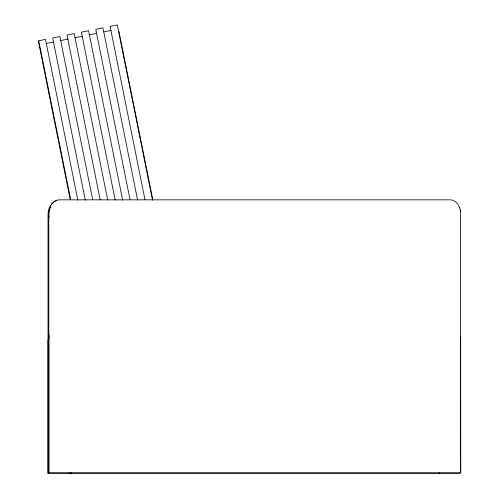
<?xml version="1.0" encoding="UTF-8"?>
<svg xmlns="http://www.w3.org/2000/svg" width="499" height="499" viewBox="0 0 499 499"><rect width="100%" height="100%" fill="white"/><g stroke="black" fill="none" stroke-linecap="round" stroke-linejoin="round"><path stroke-width="0.75" d="M71.288 474.019L71.295 472.565M48.459 210.559L48.035 214.501L48.035 473.376L459.916 473.376L460.689 472.709L460.689 339.769L460.334 336.351M48.147 212.505L48.203 212.013M50.1 207.122L49.139 210.366L48.815 213.828L48.821 472.709L48.035 473.376L48.035 340.443L49.233 334.286M49.164 336.351L48.815 339.769L48.815 472.709L460.696 472.709L460.521 211.345M49.145 210.366L49.239 209.886M49.108 210.803L48.715 214.183L49.108 217.558M48.459 210.559L49.314 207.79M49.22 210.341L50.231 207.74M49.314 207.79L51.647 203.923L54.491 201.571M50.093 207.122C51.572 203.343 54.977 199.831 59.269 199.837L450.241 199.837C454.708 199.837 458.182 203.604 459.585 207.565M50.449 207.347L50.68 206.966M68.937 473.376L69.717 472.709M439.008 473.376L439.787 472.709M54.834 201.39L55.545 201.072M56.262 200.823L56.636 200.729M46.307 43.463L53.487 42.016M60.666 40.575L67.845 39.128M75.031 37.681L82.21 36.24M89.39 34.793L96.569 33.346M103.748 31.905L110.934 30.458M459.585 207.565L460.371 210.366M460.265 209.886L460.527 211.345M118.937 31.506L152.756 199.563M152.557 200.186L117.296 24.95L110.117 26.397L144.978 199.65M137.581 200.018L102.931 27.838L95.752 29.285L130.002 199.488M122.667 200.168L88.573 30.732L81.393 32.173L115.182 200.087M107.69 200.005L74.208 33.62L67.028 35.067L100.205 199.924M92.714 199.843L59.849 36.508L52.669 37.955L85.317 200.199M77.825 200.118L45.49 39.396L38.722 40.762L70.671 199.513M38.304 40.843L70.253 199.6"/></g></svg>
